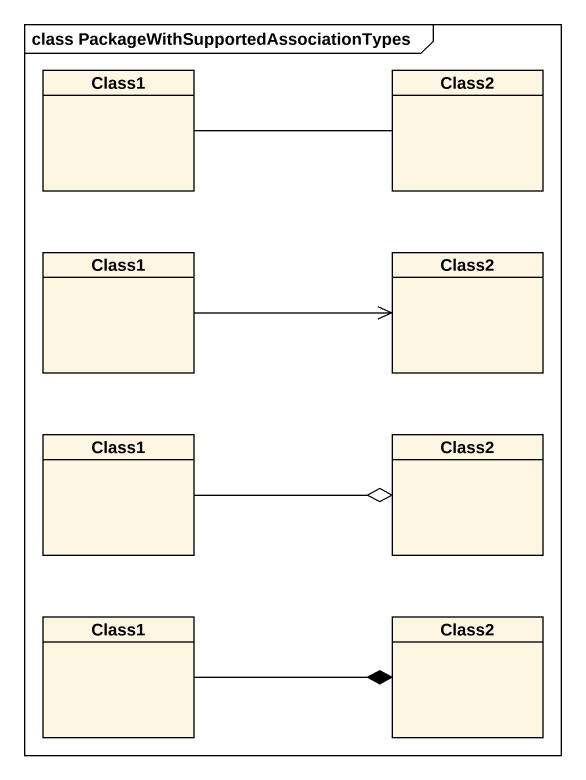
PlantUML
@startuml
mainframe class PackageWithSupportedAssociationTypes
hide circle
hide empty members
class Class1
class Class2
class "Class1" as Class1_2
class "Class2" as Class2_2
class "Class1" as Class1_3
class "Class2" as Class2_3
class "Class1" as Class1_4
class "Class2" as Class2_4
Class1 -right- Class2
Class1_2 -right-> Class2_2
Class1_3 -right-o Class2_3
Class1_4 -right-* Class2_4
@enduml
